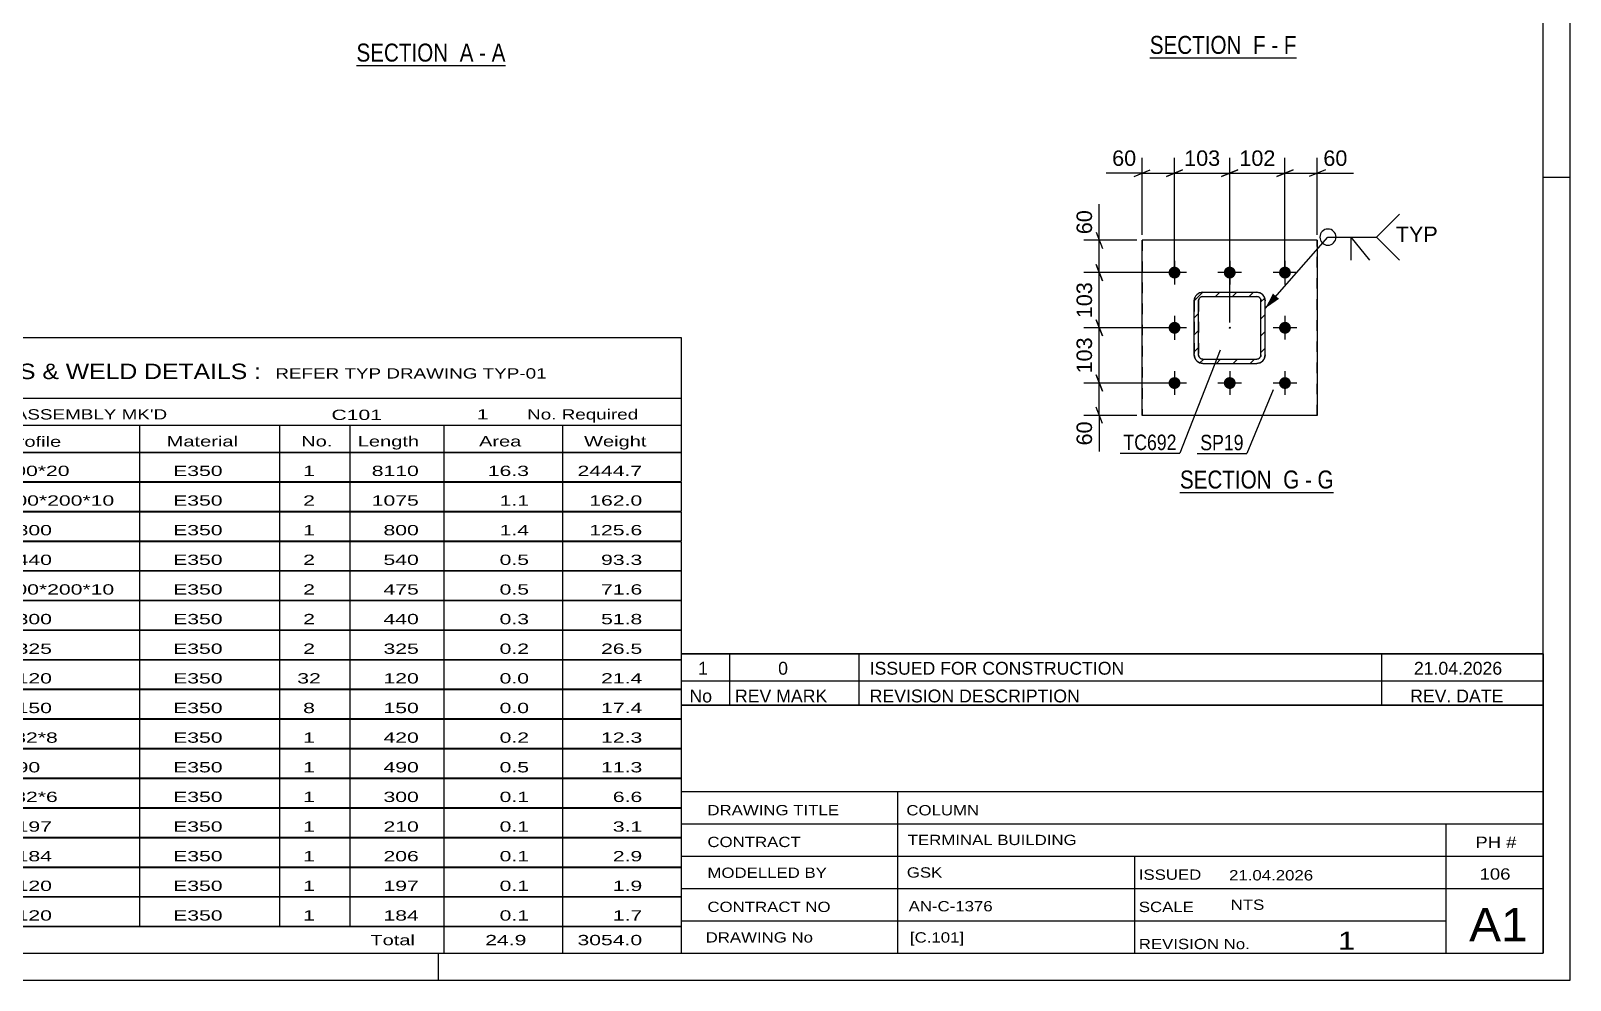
# Model space of a CAD drawing. Header units: millimetres. Extents: x -162 to 432, y -197 to 223.
# Drawn here: x 146.4 to 432.1, y -196.9 to -20.7 of the extents above; entities that cross this region are included whole.
import ezdxf

# ---------------------------------------------------------------- set-up
doc = ezdxf.new("R2010")
doc.units = ezdxf.units.MM
doc.linetypes.add('DXK_LINE_DOT2', pattern=[3.9198, 1.9599, -1.9599])
doc.linetypes.add('DXK_LINE_DOT3', pattern=[5.9187, 2.979, -0.9799, 0.9799, -0.9799])
doc.styles.add('Arial', font='ARIAL.TTF', dxfattribs={"height": 0.2})
doc.styles.add('Arial Narrow', font='ARIALN.TTF', dxfattribs={"height": 0.2})

# ---------------------------------------------------------------- blocks, each defined once
blk = doc.blocks.new('Unknown-284928118-18 - 1454')
at = {"color": 6, "linetype": 'Continuous'}
blk.add_line((354.1, -25.73), (381.32, -25.73), dxfattribs=at)
at = {"color": 0, "linetype": 'Continuous'}
blk.add_wipeout([(372.21, -24.98), (372.21, -21.48), (354.1, -21.48), (354.1, -24.98)], dxfattribs=at)
at = {"color": 7, "linetype": 'Continuous', "style": 'Arial Narrow'}
blk.add_text('SECTION ', height=3.34, dxfattribs=at).set_placement((354.1, -24.98))
at = {"color": 0, "linetype": 'Continuous'}
blk.add_wipeout([(375.6, -24.98), (375.6, -21.48), (373.26, -21.48), (373.26, -24.98)], dxfattribs=at)
blk.add_wipeout([(377.93, -24.98), (377.93, -21.48), (376.65, -21.48), (376.65, -24.98)], dxfattribs=at)
at = {"color": 7, "linetype": 'Continuous', "style": 'Arial Narrow'}
blk.add_text('F', height=3.34, dxfattribs=at).set_placement((373.26, -24.98))
at = {"color": 0, "linetype": 'Continuous'}
blk.add_wipeout([(381.32, -24.98), (381.32, -21.48), (378.98, -21.48), (378.98, -24.98)], dxfattribs=at)
at = {"color": 7, "linetype": 'Continuous', "style": 'Arial Narrow'}
for s, p in [('F', (378.98, -24.98)), ('-', (376.65, -24.98))]:
    blk.add_text(s, height=3.34, dxfattribs=at).set_placement(p)
blk = doc.blocks.new('Unknown-284928118-1134')
at = {"color": 5, "linetype": 'Continuous'}
for p, q in [((432.12, -196.89), (432.12, 223.11)), ((427.12, -191.89), (427.12, 218.11)), ((432.12, -47.89), (427.12, -47.89)), ((-156.88, -191.89), (427.12, -191.89)), ((222.12, -196.89), (222.12, -191.89)), ((-161.88, -196.89), (432.12, -196.89))]:
    blk.add_line(p, q, dxfattribs=at)
blk = doc.blocks.new('Unknown-284928118-17 - 2602')
at = {"color": 6, "linetype": 'Continuous'}
blk.add_line((206.88, -27.16), (234.53, -27.16), dxfattribs=at)
at = {"color": 0, "linetype": 'Continuous'}
blk.add_wipeout([(224.99, -26.41), (224.99, -22.91), (206.88, -22.91), (206.88, -26.41)], dxfattribs=at)
at = {"color": 7, "linetype": 'Continuous', "style": 'Arial Narrow'}
blk.add_text('SECTION ', height=3.34, dxfattribs=at).set_placement((206.88, -26.41))
at = {"color": 0, "linetype": 'Continuous'}
blk.add_wipeout([(228.6, -26.41), (228.6, -22.91), (226.04, -22.91), (226.04, -26.41)], dxfattribs=at)
blk.add_wipeout([(230.92, -26.41), (230.92, -22.91), (229.65, -22.91), (229.65, -26.41)], dxfattribs=at)
at = {"color": 7, "linetype": 'Continuous', "style": 'Arial Narrow'}
blk.add_text('A', height=3.34, dxfattribs=at).set_placement((226.04, -26.41))
at = {"color": 0, "linetype": 'Continuous'}
blk.add_wipeout([(234.53, -26.41), (234.53, -22.91), (231.97, -22.91), (231.97, -26.41)], dxfattribs=at)
at = {"color": 7, "linetype": 'Continuous', "style": 'Arial Narrow'}
for s, p in [('-', (229.65, -26.41)), ('A', (231.97, -26.41))]:
    blk.add_text(s, height=3.34, dxfattribs=at).set_placement(p)
blk = doc.blocks.new('Unknown-284928118-19 - 1248')
at = {"color": 6, "linetype": 'Continuous'}
blk.add_line((359.7, -106.39), (388.2, -106.39), dxfattribs=at)
at = {"color": 0, "linetype": 'Continuous'}
blk.add_wipeout([(377.81, -105.64), (377.81, -102.14), (359.7, -102.14), (359.7, -105.64)], dxfattribs=at)
at = {"color": 7, "linetype": 'Continuous', "style": 'Arial Narrow'}
blk.add_text('SECTION ', height=3.34, dxfattribs=at).set_placement((359.7, -105.64))
at = {"color": 0, "linetype": 'Continuous'}
blk.add_wipeout([(381.85, -105.64), (381.85, -102.14), (378.86, -102.14), (378.86, -105.64)], dxfattribs=at)
blk.add_wipeout([(384.17, -105.64), (384.17, -102.14), (382.9, -102.14), (382.9, -105.64)], dxfattribs=at)
at = {"color": 7, "linetype": 'Continuous', "style": 'Arial Narrow'}
blk.add_text('G', height=3.34, dxfattribs=at).set_placement((378.86, -105.64))
at = {"color": 0, "linetype": 'Continuous'}
blk.add_wipeout([(388.2, -105.64), (388.2, -102.14), (385.22, -102.14), (385.22, -105.64)], dxfattribs=at)
at = {"color": 7, "linetype": 'Continuous', "style": 'Arial Narrow'}
for s, p in [('G', (385.22, -105.64)), ('-', (382.9, -105.64))]:
    blk.add_text(s, height=3.34, dxfattribs=at).set_placement(p)
blk = doc.blocks.new('Bolt-284928118-1271 - 1248')
at = {"linetype": 'Continuous'}
for points in [[(357.97, -64.73), (358.16, -64.6), (358.37, -64.51), (358.6, -64.47), (358.83, -64.47), (359.05, -64.53), (359.26, -64.63), (359.44, -64.77), (359.59, -64.94), (359.7, -65.14), (359.77, -65.36), (359.79, -65.59), (359.76, -65.82), (359.68, -66.04), (359.56, -66.23), (359.41, -66.4), (359.22, -66.53), (359, -66.62), (358.78, -66.66), (358.55, -66.66), (358.32, -66.6), (358.12, -66.5), (357.93, -66.37), (357.78, -66.19), (357.67, -65.99), (357.61, -65.77), (357.59, -65.54), (357.62, -65.31), (357.69, -65.09), (357.81, -64.9)], [(368.22, -64.73), (368.41, -64.6), (368.62, -64.51), (368.85, -64.47), (369.08, -64.47), (369.3, -64.53), (369.51, -64.62), (369.69, -64.76), (369.84, -64.94), (369.95, -65.14), (370.02, -65.36), (370.04, -65.59), (370.01, -65.82), (369.93, -66.03), (369.81, -66.23), (369.66, -66.4), (369.47, -66.53), (369.25, -66.62), (369.03, -66.66), (368.8, -66.65), (368.57, -66.6), (368.37, -66.5), (368.18, -66.36), (368.03, -66.19), (367.92, -65.99), (367.86, -65.77), (367.84, -65.54), (367.87, -65.31), (367.94, -65.09), (368.06, -64.9)], [(378.47, -64.73), (378.66, -64.6), (378.87, -64.51), (379.1, -64.47), (379.33, -64.47), (379.55, -64.52), (379.76, -64.62), (379.94, -64.76), (380.09, -64.94), (380.2, -65.14), (380.27, -65.36), (380.29, -65.59), (380.26, -65.82), (380.18, -66.03), (380.06, -66.23), (379.91, -66.4), (379.72, -66.53), (379.5, -66.62), (379.28, -66.66), (379.05, -66.65), (378.82, -66.6), (378.62, -66.5), (378.43, -66.36), (378.28, -66.19), (378.17, -65.99), (378.11, -65.76), (378.09, -65.54), (378.12, -65.31), (378.19, -65.09), (378.31, -64.89)], [(357.97, -74.98), (358.16, -74.85), (358.38, -74.76), (358.6, -74.72), (358.83, -74.72), (359.05, -74.78), (359.26, -74.88), (359.45, -75.02), (359.6, -75.19), (359.71, -75.39), (359.77, -75.61), (359.79, -75.84), (359.76, -76.07), (359.68, -76.29), (359.56, -76.48), (359.41, -76.65), (359.22, -76.78), (359.01, -76.87), (358.78, -76.91), (358.55, -76.91), (358.33, -76.85), (358.12, -76.75), (357.94, -76.62), (357.79, -76.44), (357.68, -76.24), (357.61, -76.02), (357.59, -75.79), (357.62, -75.56), (357.7, -75.34), (357.82, -75.15)], [(378.47, -74.98), (378.66, -74.85), (378.88, -74.76), (379.1, -74.72), (379.33, -74.72), (379.55, -74.77), (379.76, -74.87), (379.95, -75.01), (380.1, -75.19), (380.21, -75.39), (380.27, -75.61), (380.29, -75.84), (380.26, -76.07), (380.18, -76.28), (380.06, -76.48), (379.91, -76.65), (379.72, -76.78), (379.51, -76.87), (379.28, -76.91), (379.05, -76.9), (378.83, -76.85), (378.62, -76.75), (378.44, -76.61), (378.29, -76.44), (378.18, -76.24), (378.11, -76.01), (378.09, -75.79), (378.12, -75.56), (378.2, -75.34), (378.32, -75.14)], [(357.98, -85.23), (358.16, -85.1), (358.38, -85.01), (358.6, -84.97), (358.83, -84.97), (359.06, -85.03), (359.26, -85.13), (359.45, -85.27), (359.6, -85.44), (359.71, -85.64), (359.77, -85.86), (359.79, -86.09), (359.76, -86.32), (359.69, -86.54), (359.57, -86.73), (359.41, -86.9), (359.22, -87.03), (359.01, -87.12), (358.78, -87.16), (358.55, -87.16), (358.33, -87.1), (358.12, -87), (357.94, -86.87), (357.79, -86.69), (357.68, -86.49), (357.61, -86.27), (357.59, -86.04), (357.62, -85.81), (357.7, -85.59), (357.82, -85.4)], [(368.23, -85.23), (368.41, -85.1), (368.63, -85.01), (368.85, -84.97), (369.08, -84.97), (369.31, -85.03), (369.51, -85.12), (369.7, -85.26), (369.85, -85.44), (369.96, -85.64), (370.02, -85.86), (370.04, -86.09), (370.01, -86.32), (369.94, -86.53), (369.82, -86.73), (369.66, -86.9), (369.47, -87.03), (369.26, -87.12), (369.03, -87.16), (368.8, -87.15), (368.58, -87.1), (368.37, -87), (368.19, -86.86), (368.04, -86.69), (367.93, -86.49), (367.86, -86.27), (367.84, -86.04), (367.87, -85.81), (367.95, -85.59), (368.07, -85.4)], [(378.48, -85.23), (378.66, -85.1), (378.88, -85.01), (379.1, -84.97), (379.33, -84.97), (379.56, -85.02), (379.76, -85.12), (379.95, -85.26), (380.1, -85.44), (380.21, -85.64), (380.27, -85.86), (380.29, -86.09), (380.26, -86.32), (380.19, -86.53), (380.07, -86.73), (379.91, -86.9), (379.72, -87.03), (379.51, -87.12), (379.28, -87.16), (379.05, -87.15), (378.83, -87.1), (378.62, -87), (378.44, -86.86), (378.29, -86.69), (378.18, -86.49), (378.11, -86.26), (378.09, -86.04), (378.12, -85.81), (378.2, -85.59), (378.32, -85.39)]]:
    blk.add_hatch(color=1, dxfattribs=at).paths.add_polyline_path(points)
at = {"color": 1, "linetype": 'Continuous'}
for p, q in [((360.89, -65.56), (356.49, -65.57)), ((358.69, -63.37), (358.69, -67.77)), ((371.14, -65.56), (366.74, -65.56)), ((368.94, -63.36), (368.94, -67.76)), ((381.39, -65.56), (376.99, -65.56)), ((379.19, -63.36), (379.19, -67.76)), ((358.69, -73.62), (358.69, -78.02)), ((379.19, -73.61), (379.19, -78.01)), ((360.89, -75.81), (356.49, -75.82)), ((381.39, -75.81), (376.99, -75.81)), ((358.69, -83.87), (358.69, -88.27)), ((368.94, -83.86), (368.94, -88.26)), ((379.19, -83.86), (379.19, -88.26)), ((360.89, -86.06), (356.49, -86.07)), ((371.14, -86.06), (366.74, -86.06)), ((381.39, -86.06), (376.99, -86.06))]:
    blk.add_line(p, q, dxfattribs=at)
blk = doc.blocks.new('Part-284928118-1320 - 1248')
at = {"color": 2, "linetype": 'Continuous'}
for p, q in [((385.19, -59.56), (352.69, -59.57)), ((352.69, -59.57), (352.69, -59.57)), ((352.69, -92.07), (352.69, -59.57)), ((385.19, -59.56), (385.19, -59.56)), ((385.19, -59.56), (385.19, -92.06)), ((385.19, -92.06), (352.69, -92.07)), ((352.69, -92.07), (352.69, -92.07)), ((385.19, -92.06), (385.19, -92.06))]:
    blk.add_line(p, q, dxfattribs=at)
at = {"color": 7, "linetype": 'DXK_LINE_DOT2'}
for p, q in [((385.19, -59.56), (352.69, -59.57)), ((352.69, -59.57), (352.69, -92.07)), ((385.19, -92.06), (385.19, -59.56)), ((385.19, -92.06), (352.69, -92.07))]:
    blk.add_line(p, q, dxfattribs=at)
blk = doc.blocks.new('Part-284928118-1337 - 1248')
at = {"linetype": 'Continuous'}
h = blk.add_hatch(dxfattribs=at)
h.set_pattern_fill('', scale=0.7, style=0, pattern_type=0)
h.set_pattern_definition([(45, (363.9398, -69.215), (-1.57154, 1.57154), [])])
h.paths.add_polyline_path([(373.94, -69.21), (363.94, -69.22), (363.33, -69.34), (362.81, -69.68), (362.46, -70.2), (362.34, -70.82), (362.34, -80.82), (362.46, -81.43), (362.81, -81.95), (363.33, -82.29), (363.94, -82.42), (373.94, -82.41), (374.55, -82.29), (375.07, -81.94), (375.42, -81.43), (375.54, -80.81), (375.54, -70.81), (375.42, -70.2), (375.07, -69.68), (374.55, -69.34)])
h.paths.add_polyline_path([(374.68, -70.51), (374.74, -70.81), (374.74, -80.81), (374.68, -81.12), (374.51, -81.38), (374.25, -81.55), (373.94, -81.61), (363.94, -81.62), (363.64, -81.55), (363.38, -81.38), (363.2, -81.12), (363.14, -80.82), (363.14, -70.82), (363.2, -70.51), (363.37, -70.25), (363.63, -70.08), (363.94, -70.02), (373.94, -70.01), (374.25, -70.07), (374.51, -70.25)])
blk.add_hatch(color=246, dxfattribs=at).paths.add_polyline_path([(368.94, -75.91, -1), (368.94, -75.71, -1)])
at = {"color": 7, "linetype": 'DXK_LINE_DOT2'}
for p, q in [((362.34, -70.81), (362.46, -70.2)), ((362.34, -70.81), (362.34, -80.81)), ((362.46, -70.2), (362.46, -70.2)), ((363.2, -70.51), (363.14, -70.81)), ((363.14, -70.81), (363.14, -80.81)), ((363.2, -70.51), (363.2, -70.51)), ((363.33, -69.34), (363.94, -69.22)), ((363.94, -70.02), (363.63, -70.08)), ((363.94, -69.21), (373.94, -69.21)), ((363.94, -69.22), (363.94, -69.21)), ((363.94, -70.01), (373.94, -70.01)), ((363.94, -70.01), (363.94, -70.02)), ((373.94, -69.21), (374.55, -69.33)), ((374.25, -70.07), (373.94, -70.01)), ((374.74, -70.81), (374.68, -70.51)), ((374.74, -80.81), (374.74, -70.81)), ((375.42, -70.2), (375.54, -70.81)), ((375.54, -80.81), (375.54, -70.81)), ((362.46, -81.43), (362.34, -80.81)), ((363.14, -80.81), (363.2, -81.12)), ((363.94, -82.41), (363.33, -82.29)), ((363.64, -81.55), (363.94, -81.61)), ((363.94, -81.61), (373.94, -81.61)), ((363.94, -82.41), (373.94, -82.41)), ((373.94, -81.61), (374.25, -81.55)), ((374.55, -82.29), (373.94, -82.41)), ((374.68, -81.12), (374.74, -80.81)), ((375.54, -80.81), (375.42, -81.42))]:
    blk.add_line(p, q, dxfattribs=at)
at = {"color": 2, "linetype": 'Continuous'}
for p, q in [((362.46, -70.2), (362.34, -70.82)), ((362.34, -70.82), (362.34, -70.81)), ((362.34, -80.82), (362.34, -70.82)), ((363.14, -70.82), (363.2, -70.51)), ((363.14, -70.82), (363.14, -70.81)), ((363.14, -80.82), (363.14, -70.82)), ((363.94, -69.22), (363.33, -69.34)), ((363.63, -70.08), (363.94, -70.02)), ((363.94, -69.22), (363.94, -69.21)), ((363.94, -69.22), (373.94, -69.21)), ((363.94, -70.02), (363.94, -70.01)), ((363.94, -70.02), (373.94, -70.01)), ((373.94, -69.21), (373.94, -69.21)), ((374.55, -69.34), (373.94, -69.21)), ((373.94, -70.01), (373.94, -70.01)), ((373.94, -70.01), (374.25, -70.07)), ((374.68, -70.51), (374.74, -70.81)), ((374.74, -70.81), (374.74, -70.81)), ((374.74, -80.81), (374.74, -70.81)), ((375.54, -70.81), (375.42, -70.2)), ((375.54, -70.81), (375.54, -70.81)), ((375.54, -80.81), (375.54, -70.81)), ((362.34, -80.82), (362.34, -80.81)), ((362.34, -80.82), (362.46, -81.43)), ((363.14, -80.82), (363.14, -80.81)), ((363.2, -81.12), (363.14, -80.82)), ((363.33, -82.29), (363.94, -82.42)), ((363.94, -81.62), (363.64, -81.55)), ((363.94, -81.62), (363.94, -81.61)), ((363.94, -81.62), (373.94, -81.61)), ((363.94, -82.42), (363.94, -82.41)), ((363.94, -82.42), (373.94, -82.41)), ((374.25, -81.55), (373.94, -81.61)), ((373.94, -81.61), (373.94, -81.61)), ((373.94, -82.41), (374.55, -82.29)), ((373.94, -82.41), (373.94, -82.41)), ((374.74, -80.81), (374.68, -81.12)), ((374.74, -80.81), (374.74, -80.81)), ((375.42, -81.43), (375.54, -80.81)), ((375.54, -80.81), (375.54, -80.81))]:
    blk.add_line(p, q, dxfattribs=at)
at = {"color": 7, "linetype": 'DXK_LINE_DOT3'}
blk.add_line((368.94, -75.81), (368.94, -75.81), dxfattribs=at)
at = {"color": 246, "linetype": 'DXK_LINE_DOT2'}
blk.add_line((368.94, -75.81), (368.94, -75.81), dxfattribs=at)
at = {"color": 246, "linetype": 'Continuous'}
blk.add_circle((368.94, -75.81), 0.1, dxfattribs=at)
at = {"color": 2, "linetype": 'Continuous'}
for centre, radius, start, end in [((363.94, -70.82), 1.6, 112.5099, 157.5099), ((363.94, -70.82), 0.8, 112.5099, 157.5099), ((373.94, -70.81), 0.8, 22.5099, 67.5099), ((373.94, -70.81), 1.6, 22.5099, 67.5099), ((363.94, -80.82), 1.6, 202.5099, 247.5099), ((363.94, -80.82), 0.8, 202.5099, 247.5099), ((373.94, -80.81), 0.8, 292.5099, 337.5099), ((373.94, -80.81), 1.6, 292.5099, 337.5099)]:
    blk.add_arc(centre, radius, start, end, dxfattribs=at)
at = {"color": 7, "linetype": 'DXK_LINE_DOT2'}
for centre, radius, start, end in [((373.94, -70.81), 0.8, 22.5099, 67.5099), ((373.94, -70.81), 1.6, 22.5099, 67.5099), ((363.94, -80.81), 1.6, 202.5099, 247.5099), ((363.94, -80.81), 0.8, 202.5099, 247.5099), ((373.94, -80.81), 0.8, 292.5099, 337.5099), ((373.94, -80.81), 1.6, 292.5099, 337.5099)]:
    blk.add_arc(centre, radius, start, end, dxfattribs=at)
blk = doc.blocks.new('StraightDimension-284928118-1398 - 1248')
at = {"color": 7, "linetype": 'Continuous'}
for p, q in [((352.69, -58.57), (352.69, -44.26)), ((358.69, -64.57), (358.69, -44.26)), ((351.19, -47.71), (354.19, -46.51)), ((352.69, -47.11), (358.69, -47.11)), ((360.19, -46.51), (357.19, -47.71))]:
    blk.add_line(p, q, dxfattribs=at)
at = {"color": 0}
blk.add_wipeout([(352.16, -46.36), (352.16, -42.16), (346.52, -42.16), (346.52, -46.36)], dxfattribs=at)
at = {"color": 7, "linetype": 'Continuous'}
blk.add_line((352.69, -47.11), (345.99, -47.11), dxfattribs=at)
blk.add_line((352.69, -47.11), (345.99, -47.11), dxfattribs=at)
at = {"color": 3, "style": 'Arial'}
blk.add_text('60', height=2.865, dxfattribs=at).set_placement((347.12, -45.76))
blk = doc.blocks.new('StraightDimension-284928118-1408 - 1248')
at = {"color": 7, "linetype": 'Continuous'}
for p, q in [((358.69, -64.57), (358.69, -44.26)), ((368.94, -74.82), (368.94, -44.26)), ((357.19, -47.71), (360.19, -46.51)), ((358.69, -47.11), (368.94, -47.11)), ((370.44, -46.51), (367.44, -47.71))]:
    blk.add_line(p, q, dxfattribs=at)
at = {"color": 0}
blk.add_wipeout([(367.75, -46.36), (367.75, -42.16), (359.88, -42.16), (359.88, -46.36)], dxfattribs=at)
at = {"color": 3, "style": 'Arial'}
blk.add_text('103', height=2.865, dxfattribs=at).set_placement((360.48, -45.76))
blk = doc.blocks.new('StraightDimension-284928118-1416 - 1248')
at = {"color": 7, "linetype": 'Continuous'}
for p, q in [((368.94, -74.82), (368.94, -44.26)), ((379.19, -64.56), (379.19, -44.26)), ((367.44, -47.71), (370.44, -46.51)), ((368.94, -47.11), (379.19, -47.11)), ((380.69, -46.51), (377.69, -47.71))]:
    blk.add_line(p, q, dxfattribs=at)
at = {"color": 0}
blk.add_wipeout([(378, -46.36), (378, -42.16), (370.13, -42.16), (370.13, -46.36)], dxfattribs=at)
at = {"color": 3, "style": 'Arial'}
blk.add_text('102', height=2.865, dxfattribs=at).set_placement((370.73, -45.76))
blk = doc.blocks.new('StraightDimension-284928118-1424 - 1248')
at = {"color": 7, "linetype": 'Continuous'}
for p, q in [((379.19, -64.56), (379.19, -44.26)), ((385.19, -58.56), (385.19, -44.26)), ((377.69, -47.71), (380.69, -46.51)), ((379.19, -47.11), (385.19, -47.11)), ((386.69, -46.51), (383.69, -47.71))]:
    blk.add_line(p, q, dxfattribs=at)
at = {"color": 0}
blk.add_wipeout([(391.36, -46.36), (391.36, -42.16), (385.71, -42.16), (385.71, -46.36)], dxfattribs=at)
at = {"color": 7, "linetype": 'Continuous'}
blk.add_line((385.19, -47.11), (391.88, -47.11), dxfattribs=at)
blk.add_line((385.19, -47.11), (391.88, -47.11), dxfattribs=at)
at = {"color": 3, "style": 'Arial'}
blk.add_text('60', height=2.865, dxfattribs=at).set_placement((386.31, -45.76))
blk = doc.blocks.new('StraightDimension-284928118-7652 - 1248')
at = {"color": 7, "linetype": 'Continuous'}
for p, q in [((351.69, -59.57), (341.88, -59.57)), ((344.13, -58.07), (345.33, -61.07)), ((344.73, -65.57), (344.73, -59.57)), ((357.69, -65.57), (341.88, -65.57)), ((345.33, -67.07), (344.13, -64.07))]:
    blk.add_line(p, q, dxfattribs=at)
at = {"color": 0}
blk.add_wipeout([(343.97, -53.4), (339.77, -53.4), (339.78, -59.04), (343.98, -59.04)], dxfattribs=at)
at = {"color": 7, "linetype": 'Continuous'}
blk.add_line((344.73, -59.57), (344.72, -52.87), dxfattribs=at)
blk.add_line((344.73, -59.57), (344.72, -52.87), dxfattribs=at)
at = {"color": 3, "style": 'Arial'}
blk.add_text('60', height=2.865, rotation=90.0117, dxfattribs=at).set_placement((343.38, -58.44))
blk = doc.blocks.new('StraightDimension-284928118-7653 - 1248')
at = {"color": 7, "linetype": 'Continuous'}
for p, q in [((357.69, -65.57), (341.88, -65.57)), ((344.13, -64.07), (345.33, -67.07)), ((344.73, -75.82), (344.73, -65.57)), ((357.69, -75.82), (341.88, -75.82)), ((345.33, -77.32), (344.13, -74.32))]:
    blk.add_line(p, q, dxfattribs=at)
at = {"color": 0}
blk.add_wipeout([(343.98, -66.76), (339.78, -66.76), (339.78, -74.63), (343.98, -74.63)], dxfattribs=at)
at = {"color": 3, "style": 'Arial'}
blk.add_text('103', height=2.865, rotation=90.0117, dxfattribs=at).set_placement((343.38, -74.03))
blk = doc.blocks.new('StraightDimension-284928118-7654 - 1248')
at = {"color": 7, "linetype": 'Continuous'}
for p, q in [((357.69, -75.82), (341.88, -75.82)), ((344.13, -74.32), (345.33, -77.32)), ((344.73, -86.07), (344.73, -75.82)), ((345.33, -87.57), (344.13, -84.57)), ((357.69, -86.07), (341.88, -86.07))]:
    blk.add_line(p, q, dxfattribs=at)
at = {"color": 0}
blk.add_wipeout([(343.98, -77.01), (339.78, -77.01), (339.78, -84.88), (343.98, -84.88)], dxfattribs=at)
at = {"color": 3, "style": 'Arial'}
blk.add_text('103', height=2.865, rotation=90.0117, dxfattribs=at).set_placement((343.38, -84.28))
blk = doc.blocks.new('StraightDimension-284928118-7655 - 1248')
at = {"color": 7, "linetype": 'Continuous'}
for p, q in [((344.13, -84.57), (345.33, -87.57)), ((357.69, -86.07), (341.88, -86.07)), ((344.73, -92.07), (344.73, -86.07)), ((345.33, -93.57), (344.13, -90.57)), ((351.69, -92.07), (341.88, -92.07))]:
    blk.add_line(p, q, dxfattribs=at)
at = {"color": 0}
blk.add_wipeout([(343.98, -92.59), (339.78, -92.59), (339.78, -98.24), (343.98, -98.24)], dxfattribs=at)
at = {"color": 7, "linetype": 'Continuous'}
blk.add_line((344.73, -92.07), (344.73, -98.76), dxfattribs=at)
blk.add_line((344.73, -92.07), (344.73, -98.76), dxfattribs=at)
at = {"color": 3, "style": 'Arial'}
blk.add_text('60', height=2.865, rotation=90.0117, dxfattribs=at).set_placement((343.38, -97.64))
blk = doc.blocks.new('Unknown-284928118-9560')
at = {"color": 7, "linetype": 'Continuous'}
for p, q in [((267.12, -145.83), (427.12, -145.83)), ((267.12, -145.84), (267.12, -191.89)), ((427.12, -145.89), (427.12, -191.89)), ((267.12, -161.89), (427.12, -161.89)), ((307.26, -161.89), (307.26, -191.89)), ((267.12, -167.89), (427.12, -167.89)), ((409.12, -191.83), (409.12, -167.83)), ((267.12, -173.89), (427.12, -173.89)), ((351.26, -173.89), (351.26, -191.89)), ((267.12, -179.89), (427.12, -179.89)), ((267.12, -185.89), (409.12, -185.89)), ((267.12, -191.89), (427.12, -191.89))]:
    blk.add_line(p, q, dxfattribs=at)
at = {"color": 7, "style": 'Arial Narrow'}
for s, height, width, p in [('DRAWING TITLE', 1.9089, 1.425378, (272.01, -166.28)), ('COLUMN', 1.909, 1.425378, (308.93, -166.3)), ('CONTRACT', 1.909, 1.425378, (272.01, -172.18)), ('TERMINAL BUILDING', 1.9089, 1.425378, (309.18, -171.81)), ('MODELLED BY', 1.9089, 1.425378, (272.01, -177.9)), ('GSK', 1.909, 1.425378, (309.01, -177.84)), ('ISSUED', 1.909, 1.425378, (352.06, -178.25)), ('21.04.2026', 1.909, 1.425378, (368.81, -178.37)), ('CONTRACT NO', 1.9089, 1.425378, (272.01, -184.23)), ('AN-C-1376', 1.909, 1.425378, (309.35, -184.11)), ('SCALE', 1.909, 1.425378, (352.06, -184.24)), ('A1', 6.204, 1.25, (413.36, -189.69)), ('DRAWING No', 1.909, 1.425378, (271.68, -189.89)), ('[C.101]', 1.909, 1.425378, (309.59, -189.9)), ('1', 3.34, 1.5, (389.04, -191.21)), ('REVISION No.', 1.9089, 1.425378, (352.06, -191.12))]:
    blk.add_text(s, height=height, dxfattribs=dict(at, width=width)).set_placement(p)
at = {"color": 7, "linetype": 'Continuous', "style": 'Arial Narrow'}
for s, height, width, p in [('PH #', 2.1, 1.42538, (414.52, -172.33)), ('106', 2.1, 1.42538, (415.31, -178.23)), ('NTS', 1.909, 1.425378, (369.12, -183.83))]:
    blk.add_text(s, height=height, dxfattribs=dict(at, width=width)).set_placement(p)
blk = doc.blocks.new('Unknown-284928118-9561')
at = {"color": 7, "linetype": 'Continuous'}
for p, q in [((267.12, -136.33), (427.12, -136.33)), ((427.12, -136.33), (267.12, -136.33)), ((267.12, -136.33), (267.12, -141.33)), ((276.12, -136.33), (276.12, -141.33)), ((300.12, -136.33), (300.12, -141.33)), ((397.12, -136.33), (397.12, -141.33)), ((427.12, -136.33), (427.12, -141.33)), ((267.12, -141.33), (427.12, -141.33)), ((267.12, -141.33), (267.12, -145.83)), ((267.12, -141.33), (427.12, -141.33)), ((276.12, -141.33), (276.12, -145.83)), ((300.12, -141.33), (300.12, -145.83)), ((397.12, -141.33), (397.12, -145.83)), ((427.12, -141.33), (427.12, -145.83)), ((427.12, -145.83), (267.12, -145.83))]:
    blk.add_line(p, q, dxfattribs=at)
at = {"color": 7, "linetype": 'Continuous', "style": 'Arial Narrow'}
for s, height, width, p in [('1', 2.39, 1.196471, (270.28, -140.19)), ('0', 2.39, 1.196471, (285.13, -140.19)), ('ISSUED FOR CONSTRUCTION', 2.3861, 1.196471, (302.12, -140.19)), ('21.04.2026', 2.386, 1.196471, (403.12, -140.19)), ('No', 2.386, 1.2, (268.67, -145.33)), ('REV MARK', 2.386, 1.2, (277.12, -145.33)), ('REVISION DESCRIPTION', 2.3861, 1.2, (302.12, -145.33)), ('REV. DATE', 2.386, 1.2, (402.41, -145.33))]:
    blk.add_text(s, height=height, dxfattribs=dict(at, width=width)).set_placement(p)
blk = doc.blocks.new('Unknown-284928118-9562')
at = {"color": 7, "linetype": 'Continuous'}
for p, q in [((107.12, -77.64), (267.12, -77.64)), ((107.12, -88.89), (107.12, -77.64)), ((267.12, -77.64), (267.12, -88.89)), ((107.12, -88.89), (267.12, -88.89)), ((107.12, -88.89), (107.12, -93.89)), ((267.12, -88.89), (267.12, -93.89)), ((107.12, -93.89), (267.12, -93.89)), ((107.12, -93.89), (107.12, -98.89)), ((131.12, -93.89), (131.12, -98.89)), ((166.62, -93.89), (166.62, -98.89)), ((192.62, -93.89), (192.62, -98.89)), ((205.62, -93.89), (205.62, -98.89)), ((223.12, -93.89), (223.12, -98.89)), ((245.12, -93.89), (245.12, -98.89)), ((267.12, -93.89), (267.12, -98.89)), ((107.12, -98.89), (267.12, -98.89)), ((107.12, -98.94), (107.12, -104.34)), ((107.12, -98.94), (267.12, -98.94)), ((131.12, -98.89), (131.12, -104.39)), ((166.62, -98.89), (166.62, -104.39)), ((192.62, -98.89), (192.62, -104.39)), ((205.62, -98.89), (205.62, -104.39)), ((223.12, -98.89), (223.12, -104.39)), ((245.12, -98.89), (245.12, -104.39)), ((267.12, -98.94), (267.12, -104.34)), ((107.12, -104.34), (267.12, -104.34)), ((107.12, -104.44), (107.12, -109.84)), ((107.12, -104.44), (267.12, -104.44)), ((131.12, -104.39), (131.12, -109.89)), ((166.62, -104.39), (166.62, -109.89)), ((192.62, -104.39), (192.62, -109.89)), ((205.62, -104.39), (205.62, -109.89)), ((223.12, -104.39), (223.12, -109.89)), ((245.12, -104.39), (245.12, -109.89)), ((267.12, -104.44), (267.12, -109.84)), ((107.12, -109.84), (267.12, -109.84)), ((107.12, -109.94), (107.12, -115.34)), ((107.12, -109.94), (267.12, -109.94)), ((131.12, -109.89), (131.12, -115.39)), ((166.62, -109.89), (166.62, -115.39)), ((192.62, -109.89), (192.62, -115.39)), ((205.62, -109.89), (205.62, -115.39)), ((223.12, -109.89), (223.12, -115.39)), ((245.12, -109.89), (245.12, -115.39)), ((267.12, -109.94), (267.12, -115.34)), ((107.12, -115.34), (267.12, -115.34)), ((107.12, -115.44), (107.12, -120.84)), ((107.12, -115.44), (267.12, -115.44)), ((131.12, -115.39), (131.12, -120.89)), ((166.62, -115.39), (166.62, -120.89)), ((192.62, -115.39), (192.62, -120.89)), ((205.62, -115.39), (205.62, -120.89)), ((223.12, -115.39), (223.12, -120.89)), ((245.12, -115.39), (245.12, -120.89)), ((267.12, -115.44), (267.12, -120.84)), ((107.12, -120.84), (267.12, -120.84)), ((107.12, -120.94), (107.12, -126.34)), ((107.12, -120.94), (267.12, -120.94)), ((131.12, -120.89), (131.12, -126.39)), ((166.62, -120.89), (166.62, -126.39)), ((192.62, -120.89), (192.62, -126.39)), ((205.62, -120.89), (205.62, -126.39)), ((223.12, -120.89), (223.12, -126.39)), ((245.12, -120.89), (245.12, -126.39)), ((267.12, -120.94), (267.12, -126.34)), ((107.12, -126.34), (267.12, -126.34)), ((107.12, -126.44), (107.12, -131.84)), ((107.12, -126.44), (267.12, -126.44)), ((131.12, -126.39), (131.12, -131.89)), ((166.62, -126.39), (166.62, -131.89)), ((192.62, -126.39), (192.62, -131.89)), ((205.62, -126.39), (205.62, -131.89)), ((223.12, -126.39), (223.12, -131.89)), ((245.12, -126.39), (245.12, -131.89)), ((267.12, -126.44), (267.12, -131.84)), ((107.12, -131.84), (267.12, -131.84)), ((107.12, -131.94), (107.12, -137.34)), ((107.12, -131.94), (267.12, -131.94)), ((131.12, -131.89), (131.12, -137.39)), ((166.62, -131.89), (166.62, -137.39)), ((192.62, -131.89), (192.62, -137.39)), ((205.62, -131.89), (205.62, -137.39)), ((223.12, -131.89), (223.12, -137.39)), ((245.12, -131.89), (245.12, -137.39)), ((267.12, -131.94), (267.12, -137.34)), ((107.12, -137.34), (267.12, -137.34)), ((107.12, -137.44), (107.12, -142.84)), ((107.12, -137.44), (267.12, -137.44)), ((131.12, -137.39), (131.12, -142.89)), ((166.62, -137.39), (166.62, -142.89)), ((192.62, -137.39), (192.62, -142.89)), ((205.62, -137.39), (205.62, -142.89)), ((223.12, -137.39), (223.12, -142.89)), ((245.12, -137.39), (245.12, -142.89)), ((267.12, -137.44), (267.12, -142.84)), ((107.12, -142.84), (267.12, -142.84)), ((107.12, -142.94), (107.12, -148.34)), ((107.12, -142.94), (267.12, -142.94)), ((131.12, -142.89), (131.12, -148.39)), ((166.62, -142.89), (166.62, -148.39)), ((192.62, -142.89), (192.62, -148.39)), ((205.62, -142.89), (205.62, -148.39)), ((223.12, -142.89), (223.12, -148.39)), ((245.12, -142.89), (245.12, -148.39)), ((267.12, -142.94), (267.12, -148.34)), ((107.12, -148.34), (267.12, -148.34)), ((107.12, -148.44), (107.12, -153.84)), ((107.12, -148.44), (267.12, -148.44)), ((131.12, -148.39), (131.12, -153.89)), ((166.62, -148.39), (166.62, -153.89)), ((192.62, -148.39), (192.62, -153.89)), ((205.62, -148.39), (205.62, -153.89)), ((223.12, -148.39), (223.12, -153.89)), ((245.12, -148.39), (245.12, -153.89)), ((267.12, -148.44), (267.12, -153.84)), ((107.12, -153.84), (267.12, -153.84)), ((107.12, -153.94), (107.12, -159.34)), ((107.12, -153.94), (267.12, -153.94)), ((131.12, -153.89), (131.12, -159.39)), ((166.62, -153.89), (166.62, -159.39)), ((192.62, -153.89), (192.62, -159.39)), ((205.62, -153.89), (205.62, -159.39)), ((223.12, -153.89), (223.12, -159.39)), ((245.12, -153.89), (245.12, -159.39)), ((267.12, -153.94), (267.12, -159.34)), ((107.12, -159.34), (267.12, -159.34)), ((107.12, -159.44), (107.12, -164.84)), ((107.12, -159.44), (267.12, -159.44)), ((131.12, -159.39), (131.12, -164.89)), ((166.62, -159.39), (166.62, -164.89)), ((192.62, -159.39), (192.62, -164.89)), ((205.62, -159.39), (205.62, -164.89)), ((223.12, -159.39), (223.12, -164.89)), ((245.12, -159.39), (245.12, -164.89)), ((267.12, -159.44), (267.12, -164.84)), ((107.12, -164.84), (267.12, -164.84)), ((107.12, -164.94), (107.12, -170.34)), ((107.12, -164.94), (267.12, -164.94)), ((131.12, -164.89), (131.12, -170.39)), ((166.62, -164.89), (166.62, -170.39)), ((192.62, -164.89), (192.62, -170.39)), ((205.62, -164.89), (205.62, -170.39)), ((223.12, -164.89), (223.12, -170.39)), ((245.12, -164.89), (245.12, -170.39)), ((267.12, -164.94), (267.12, -170.34)), ((107.12, -170.34), (267.12, -170.34)), ((107.12, -170.44), (107.12, -175.84)), ((107.12, -170.44), (267.12, -170.44)), ((131.12, -170.39), (131.12, -175.89)), ((166.62, -170.39), (166.62, -175.89)), ((192.62, -170.39), (192.62, -175.89)), ((205.62, -170.39), (205.62, -175.89)), ((223.12, -170.39), (223.12, -175.89)), ((245.12, -170.39), (245.12, -175.89)), ((267.12, -170.44), (267.12, -175.84)), ((107.12, -175.84), (267.12, -175.84)), ((107.12, -175.94), (107.12, -181.34)), ((107.12, -175.94), (267.12, -175.94)), ((131.12, -175.89), (131.12, -181.39)), ((166.62, -175.89), (166.62, -181.39)), ((192.62, -175.89), (192.62, -181.39)), ((205.62, -175.89), (205.62, -181.39)), ((223.12, -175.89), (223.12, -181.39)), ((245.12, -175.89), (245.12, -181.39)), ((267.12, -175.94), (267.12, -181.34)), ((107.12, -181.34), (267.12, -181.34)), ((107.12, -181.44), (107.12, -186.84)), ((107.12, -181.44), (267.12, -181.44)), ((131.12, -181.39), (131.12, -186.89)), ((166.62, -181.39), (166.62, -186.89)), ((192.62, -181.39), (192.62, -186.89)), ((205.62, -181.39), (205.62, -186.89)), ((223.12, -181.39), (223.12, -186.89)), ((245.12, -181.39), (245.12, -186.89)), ((267.12, -181.44), (267.12, -186.84)), ((107.12, -186.84), (267.12, -186.84)), ((107.12, -186.89), (267.12, -186.89)), ((107.12, -186.89), (107.12, -191.89)), ((223.12, -186.89), (223.12, -191.89)), ((245.12, -186.89), (245.12, -191.89)), ((267.12, -186.89), (267.12, -191.89)), ((107.12, -191.89), (267.12, -191.89))]:
    blk.add_line(p, q, dxfattribs=at)
at = {"color": 7, "style": 'Arial Narrow'}
for s, height, width, p in [('GENERAL NOTES & WELD DETAILS :', 2.8633, 1.4, (108.28, -85.33)), ('REFER TYP DRAWING TYP-01', 1.9089, 1.6, (191.82, -85.23)), ("MATERIAL LIST FOR ASSEMBLY MK'D", 1.9089, 1.6, (108.28, -92.83)), ('C101', 1.909, 1.794707, (202.23, -92.92)), ('1', 1.91, 1.794707, (229.21, -92.83)), ('No. Required', 1.9089, 1.6, (238.54, -92.83)), ('Mark', 1.909, 1.7, (108.46, -97.89)), ('Profile', 1.909, 1.7, (141.54, -97.89)), ('Material', 1.909, 1.7, (171.66, -97.83)), ('No.', 1.909, 1.7, (196.62, -97.83)), ('Length', 1.909, 1.7, (207.12, -97.83)), ('Area', 1.909, 1.7, (229.62, -97.83)), ('Weight', 1.909, 1.7, (249.12, -97.83))]:
    blk.add_text(s, height=height, dxfattribs=dict(at, width=width)).set_placement(p)
at = {"color": 7, "linetype": 'Continuous', "style": 'Arial Narrow'}
for s, height, width, p in [('C101', 1.909, 1.794707, (108.62, -103.32)), ('SHS500*20', 1.909, 1.794707, (133.12, -103.32)), ('E350', 1.909, 1.794707, (172.86, -103.32)), ('1', 1.91, 1.794707, (196.98, -103.32)), ('8110', 1.909, 1.794707, (209.71, -103.32)), ('16.3', 1.909, 1.794707, (231.25, -103.32)), ('2444.7', 1.909, 1.794707, (247.89, -103.32)), ('TC20', 1.909, 1.794707, (108.62, -108.82)), ('RHS300*200*10', 1.9089, 1.794707, (133.12, -108.82)), ('E350', 1.909, 1.794707, (172.86, -108.82)), ('2', 1.91, 1.794707, (196.98, -108.82)), ('1075', 1.909, 1.794707, (209.71, -108.82)), ('1.1', 1.909, 1.794707, (233.44, -108.82)), ('162.0', 1.909, 1.794707, (250.08, -108.82)), ('BP5', 1.909, 1.794707, (108.62, -114.32)), ('PL25*800', 1.909, 1.794707, (133.12, -114.32)), ('E350', 1.909, 1.794707, (172.86, -114.32)), ('1', 1.91, 1.794707, (196.98, -114.32)), ('800', 1.909, 1.794707, (211.89, -114.32)), ('1.4', 1.909, 1.794707, (233.44, -114.32)), ('125.6', 1.909, 1.794707, (250.08, -114.32)), ('SP5', 1.909, 1.794707, (108.62, -119.82)), ('PL25*440', 1.909, 1.794707, (133.12, -119.82)), ('E350', 1.909, 1.794707, (172.86, -119.82)), ('2', 1.91, 1.794707, (196.98, -119.82)), ('540', 1.909, 1.794707, (211.89, -119.82)), ('0.5', 1.909, 1.794707, (233.44, -119.82)), ('93.3', 1.909, 1.794707, (252.27, -119.82)), ('BC16', 1.909, 1.794707, (108.62, -125.32)), ('RHS300*200*10', 1.9089, 1.794707, (133.12, -125.32)), ('E350', 1.909, 1.794707, (172.86, -125.32)), ('2', 1.91, 1.794707, (196.98, -125.32)), ('475', 1.909, 1.794707, (211.89, -125.32)), ('0.5', 1.909, 1.794707, (233.44, -125.32)), ('71.6', 1.909, 1.794707, (252.27, -125.32)), ('SP6', 1.909, 1.794707, (108.62, -130.82)), ('PL25*300', 1.909, 1.794707, (133.12, -130.82)), ('E350', 1.909, 1.794707, (172.86, -130.82)), ('2', 1.91, 1.794707, (196.98, -130.82)), ('440', 1.909, 1.794707, (211.89, -130.82)), ('0.3', 1.909, 1.794707, (233.44, -130.82)), ('51.8', 1.909, 1.794707, (252.27, -130.82)), ('SP19', 1.909, 1.794707, (108.62, -136.32)), ('PL16*325', 1.909, 1.794707, (133.12, -136.32)), ('E350', 1.909, 1.794707, (172.86, -136.32)), ('2', 1.91, 1.794707, (196.98, -136.32)), ('325', 1.909, 1.794707, (211.89, -136.32)), ('0.2', 1.909, 1.794707, (233.44, -136.32)), ('26.5', 1.909, 1.794707, (252.27, -136.32)), ('ST5', 1.909, 1.794707, (108.62, -141.82)), ('PL12*120', 1.909, 1.794707, (133.12, -141.82)), ('E350', 1.909, 1.794707, (172.86, -141.82)), ('32', 1.909, 1.794707, (195.89, -141.82)), ('120', 1.909, 1.794707, (211.89, -141.82)), ('0.0', 1.909, 1.794707, (233.44, -141.82)), ('21.4', 1.909, 1.794707, (252.27, -141.82)), ('ST30', 1.909, 1.794707, (108.62, -147.32)), ('PL20*150', 1.909, 1.794707, (133.12, -147.32)), ('E350', 1.909, 1.794707, (172.86, -147.32)), ('8', 1.91, 1.794707, (196.98, -147.32)), ('150', 1.909, 1.794707, (211.89, -147.32)), ('0.0', 1.909, 1.794707, (233.44, -147.32)), ('17.4', 1.909, 1.794707, (252.27, -147.32)), ('TC692', 1.909, 1.794707, (108.62, -152.82)), ('SHS132*8', 1.909, 1.794707, (133.12, -152.82)), ('E350', 1.909, 1.794707, (172.86, -152.82)), ('1', 1.91, 1.794707, (196.98, -152.82)), ('420', 1.909, 1.794707, (211.89, -152.82)), ('0.2', 1.909, 1.794707, (233.44, -152.82)), ('12.3', 1.909, 1.794707, (252.27, -152.82)), ('PL92', 1.909, 1.794707, (108.62, -158.32)), ('PL6*490', 1.909, 1.794707, (133.12, -158.32)), ('E350', 1.909, 1.794707, (172.86, -158.32)), ('1', 1.91, 1.794707, (196.98, -158.32)), ('490', 1.909, 1.794707, (211.89, -158.32)), ('0.5', 1.909, 1.794707, (233.44, -158.32)), ('11.3', 1.909, 1.794707, (252.27, -158.32)), ('BC130', 1.909, 1.794707, (108.62, -163.82)), ('SHS132*6', 1.909, 1.794707, (133.12, -163.82)), ('E350', 1.909, 1.794707, (172.86, -163.82)), ('1', 1.91, 1.794707, (196.98, -163.82)), ('300', 1.909, 1.794707, (211.89, -163.82)), ('0.1', 1.909, 1.794707, (233.44, -163.82)), ('6.6', 1.909, 1.794707, (254.45, -163.82)), ('PL329', 1.909, 1.794707, (108.62, -169.32)), ('PL12*197', 1.909, 1.794707, (133.12, -169.32)), ('E350', 1.909, 1.794707, (172.86, -169.32)), ('1', 1.91, 1.794707, (196.98, -169.32)), ('210', 1.909, 1.794707, (211.89, -169.32)), ('0.1', 1.909, 1.794707, (233.44, -169.32)), ('3.1', 1.909, 1.794707, (254.45, -169.32)), ('PL325', 1.909, 1.794707, (108.62, -174.82)), ('PL12*184', 1.909, 1.794707, (133.12, -174.82)), ('E350', 1.909, 1.794707, (172.86, -174.82)), ('1', 1.91, 1.794707, (196.98, -174.82)), ('206', 1.909, 1.794707, (211.89, -174.82)), ('0.1', 1.909, 1.794707, (233.44, -174.82)), ('2.9', 1.909, 1.794707, (254.45, -174.82)), ('PL262', 1.909, 1.794707, (108.62, -180.32)), ('PL10*120', 1.909, 1.794707, (133.12, -180.32)), ('E350', 1.909, 1.794707, (172.86, -180.32)), ('1', 1.91, 1.794707, (196.98, -180.32)), ('197', 1.909, 1.794707, (211.89, -180.32)), ('0.1', 1.909, 1.794707, (233.44, -180.32)), ('1.9', 1.909, 1.794707, (254.45, -180.32)), ('PL326', 1.909, 1.794707, (108.62, -185.82)), ('PL10*120', 1.909, 1.794707, (133.12, -185.82)), ('E350', 1.909, 1.794707, (172.86, -185.82)), ('1', 1.91, 1.794707, (196.98, -185.82)), ('184', 1.909, 1.794707, (211.89, -185.82)), ('0.1', 1.909, 1.794707, (233.44, -185.82)), ('1.7', 1.909, 1.794707, (254.45, -185.82)), ('Total', 1.909, 1.7, (209.46, -190.39)), ('24.9', 1.909, 1.794707, (230.77, -190.39)), ('3054.0', 1.909, 1.794707, (247.89, -190.39))]:
    blk.add_text(s, height=height, dxfattribs=dict(at, width=width)).set_placement(p)
blk = doc.blocks.new('Mark-284928118-1333 - 1248')
at = {"color": 0}
blk.add_wipeout([(359.07, -98.5), (359.07, -95.5), (349.21, -95.5), (349.21, -98.5)], dxfattribs=at)
blk.add_wipeout([(359.07, -98.5), (359.07, -95.5), (349.21, -95.5), (349.21, -98.5)], dxfattribs=at)
at = {"color": 30, "linetype": 'Continuous'}
for p in [(367.17, -79.95), (348.61, -99.1)]:
    blk.add_line(p, (359.67, -99.1), dxfattribs=at)
at = {"color": 3, "style": 'Arial Narrow'}
blk.add_text('TC692', height=2.863, dxfattribs=at).set_placement((349.21, -98.5))
blk = doc.blocks.new('Mark-284928118-1315 - 1248')
at = {"color": 0}
blk.add_wipeout([(371.51, -98.54), (371.51, -95.54), (363.47, -95.54), (363.47, -98.54)], dxfattribs=at)
blk.add_wipeout([(371.51, -98.54), (371.51, -95.54), (363.47, -95.54), (363.47, -98.54)], dxfattribs=at)
at = {"color": 30, "linetype": 'Continuous'}
for p in [(376.97, -87.3), (362.87, -99.14)]:
    blk.add_line(p, (372.11, -99.14), dxfattribs=at)
at = {"color": 3, "style": 'Arial Narrow'}
blk.add_text('SP19', height=2.863, dxfattribs=at).set_placement((363.47, -98.54))
blk = doc.blocks.new('WeldMark-284928118-1434 - 1248')
at = {"linetype": 'Continuous'}
blk.add_hatch(color=30, dxfattribs=at).paths.add_polyline_path([(378.08, -70.44), (375.54, -72.2), (376.96, -69.45)])
at = {"color": 30, "linetype": 'Continuous'}
for p, q in [((375.54, -72.2), (387.16, -58.98)), ((387.16, -58.98), (396.16, -58.98))]:
    blk.add_line(p, q, dxfattribs=at)
at = {"color": 3, "linetype": 'Continuous'}
for q in [(394.87, -63.27), (391.44, -63.27)]:
    blk.add_line((391.44, -58.98), q, dxfattribs=at)
for start, end in [(90, 270), (270, 90)]:
    blk.add_arc((387.16, -58.98), 1.5, start, end, dxfattribs=at)
at = {"color": 0, "linetype": 'Continuous'}
blk.add_wipeout([(407.53, -59.88), (407.53, -56.88), (399.76, -56.88), (399.76, -59.88)], dxfattribs=at)
blk.add_wipeout([(407.53, -59.88), (407.53, -56.88), (399.76, -56.88), (399.76, -59.88)], dxfattribs=at)
at = {"color": 3, "linetype": 'Continuous'}
for q in [(400.44, -54.7), (400.44, -63.27)]:
    blk.add_line((396.16, -58.98), q, dxfattribs=at)
at = {"color": 3, "linetype": 'Continuous', "style": 'Arial'}
blk.add_text('TYP', height=2.865, dxfattribs=at).set_placement((399.76, -59.88))

msp = doc.modelspace()

# ---------------------------------------------------------------- block references
for name in ['Unknown-284928118-18 - 1454', 'Part-284928118-1320 - 1248', 'Bolt-284928118-1271 - 1248', 'Part-284928118-1337 - 1248', 'Unknown-284928118-9562', 'Unknown-284928118-9561', 'Unknown-284928118-9560']:
    msp.add_blockref(name, (0, 0))

# ---------------------------------------------------------------- next in the draw order: block references
msp.add_blockref('Unknown-284928118-1134', (0, 0))

# ---------------------------------------------------------------- next in the draw order: block references
for name in ['Unknown-284928118-17 - 2602', 'StraightDimension-284928118-1398 - 1248', 'Unknown-284928118-19 - 1248']:
    msp.add_blockref(name, (0, 0))

# ---------------------------------------------------------------- next in the draw order: block references
msp.add_blockref('StraightDimension-284928118-1408 - 1248', (0, 0))

# ---------------------------------------------------------------- next in the draw order: block references
for name in ['StraightDimension-284928118-1416 - 1248', 'StraightDimension-284928118-7652 - 1248']:
    msp.add_blockref(name, (0, 0))

# ---------------------------------------------------------------- next in the draw order: block references
for name in ['StraightDimension-284928118-1424 - 1248', 'StraightDimension-284928118-7653 - 1248']:
    msp.add_blockref(name, (0, 0))

# ---------------------------------------------------------------- next in the draw order: block references
for name in ['WeldMark-284928118-1434 - 1248', 'StraightDimension-284928118-7654 - 1248']:
    msp.add_blockref(name, (0, 0))

# ---------------------------------------------------------------- next in the draw order: block references
msp.add_blockref('StraightDimension-284928118-7655 - 1248', (0, 0))

# ---------------------------------------------------------------- next in the draw order: block references
msp.add_blockref('Mark-284928118-1333 - 1248', (0, 0))

# ---------------------------------------------------------------- next in the draw order: block references
msp.add_blockref('Mark-284928118-1315 - 1248', (0, 0))

doc.saveas('drawing.dxf')
